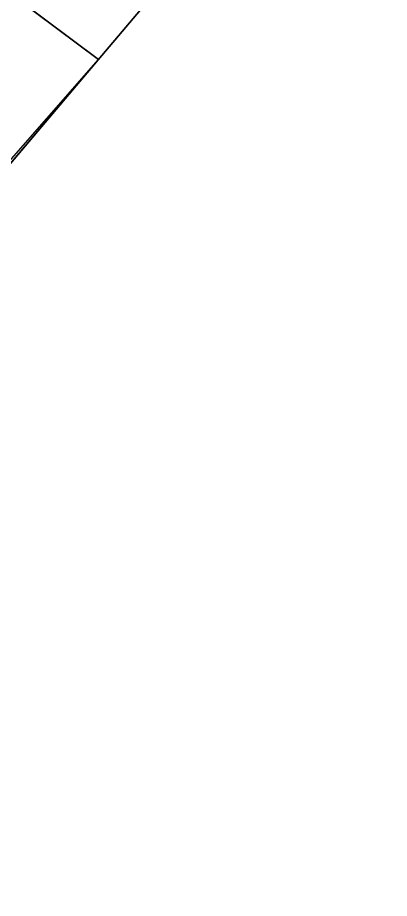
# Model space of a CAD drawing. Header units: metres. Extents: x 251860 to 269438, y 1966787 to 1972367.
# Drawn here: x 253644.966 to 253646.088, y 1969031.907 to 1969034.562 of the extents above; entities that cross this region are included whole.
import ezdxf

# ---------------------------------------------------------------- set-up
doc = ezdxf.new("R2010")
doc.units = ezdxf.units.M
doc.header["$MEASUREMENT"] = 0
doc.layers.add('PDF3_POINTS_line', color=6, linetype='CONTINUOUS')
doc.layers.add('Wall', color=7, linetype='CONTINUOUS', lineweight=20)

msp = doc.modelspace()

# ---------------------------------------------------------------- linework, layer by layer
at = {"layer": 'PDF3_POINTS_line', "lineweight": 30}
for p, q in [((253645.20983, 1969034.43627, 520.1345), (253634.2674, 1969042.61937, 520.1345)), ((253646.9653, 1969036.50523, 520.1345), (253643.3326, 1969032.22382, 520.1345)), ((253639.57248, 1969028.00355, 520.1345), (253645.20983, 1969034.43627, 520.1345))]:
    msp.add_line(p, q, dxfattribs=at)
at = {"layer": 'Wall', "lineweight": 35, "ltscale": 2}
for p, q in [((253645.20983, 1969034.43627, 520.1345), (253616.80507, 1969055.67826, 520.1345)), ((253646.9653, 1969036.50523, 520.1345), (253643.3326, 1969032.22382, 520.1345))]:
    msp.add_line(p, q, dxfattribs=at)

doc.saveas('drawing.dxf')
